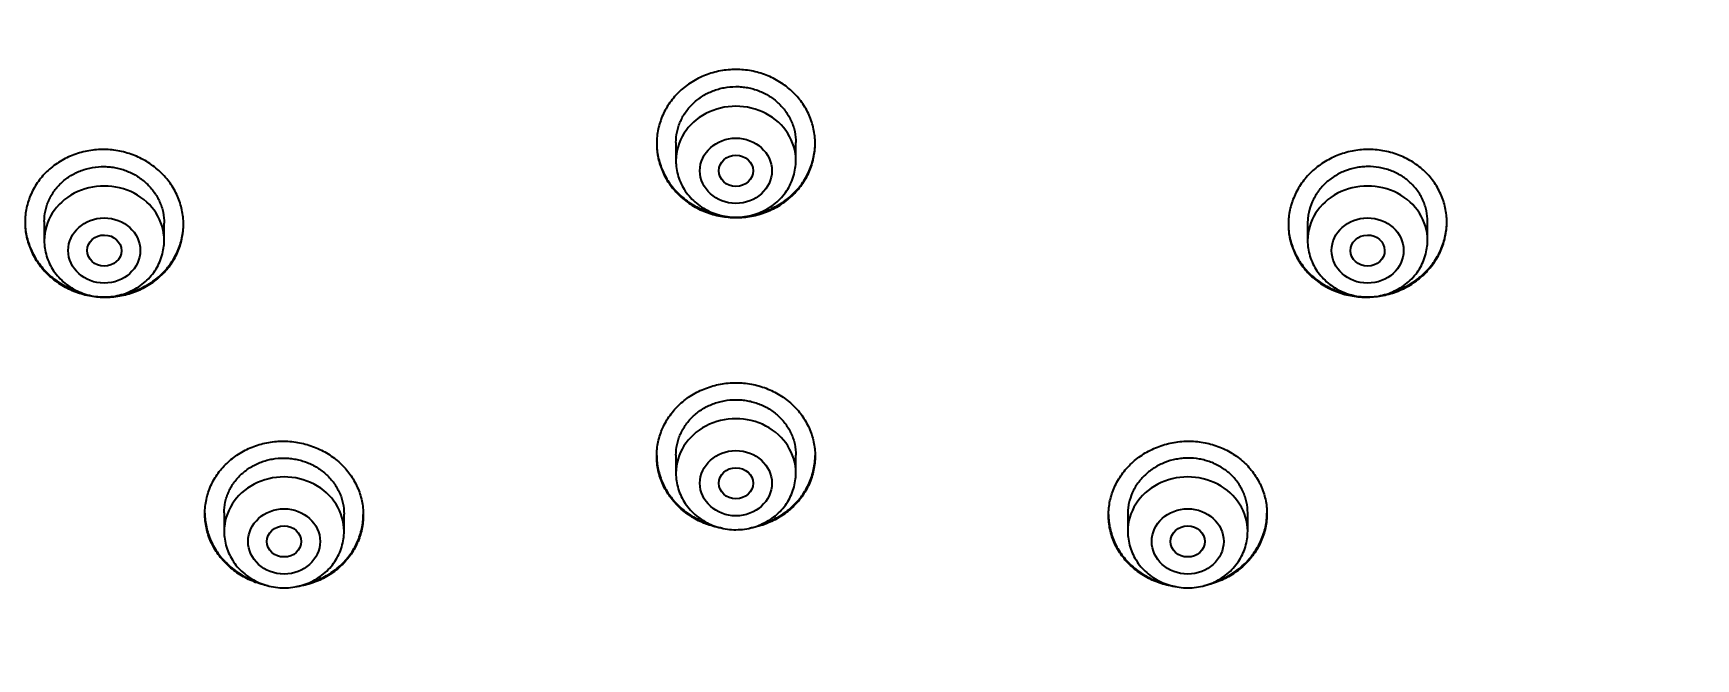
# Model space of a CAD drawing. Header units: millimetres. Extents: x 976 to 9349, y -1578 to 2211.
# Drawn here: x 5928.589 to 5932.471, y 657.61 to 659.07 of the extents above; entities that cross this region are included whole.
import ezdxf

# ---------------------------------------------------------------- set-up
doc = ezdxf.new("R2010")
doc.units = ezdxf.units.MM
doc.layers.add('Szkic', color=6, linetype='Continuous')
doc.layers.add('Wbudowane', color=175, linetype='Continuous')
doc.dimstyles.new('ISO-25', dxfattribs={"dimtxt": 4, "dimasz": 5, "dimexe": 1.25, "dimexo": 0.625, "dimgap": 1, "dimtad": 1, "dimtxsty": 'Standard', "dimcen": 2.5, "dimadec": 0, "dimazin": 0, "dimtfac": 1, "dimtmove": 0, "dimatfit": 3, "dimfxl": 1, "dimarcsym": 0})

# ---------------------------------------------------------------- blocks, each defined once
blk = doc.blocks.new('Z$W@#21058')
for p, q in [((19.72, 140.3409), (19.72, 140.2987)), ((20, 140.2987), (20, 140.3406)), ((18.245, 140.1565), (18.245, 140.1124)), ((18.525, 140.1124), (18.525, 140.1524)), ((21.195, 140.1527), (21.195, 140.1124)), ((21.475, 140.1124), (21.475, 140.1562)), ((19.72, 139.6114), (19.72, 139.5691)), ((20, 139.5691), (20, 139.611)), ((18.665, 139.4765), (18.665, 139.4332)), ((18.945, 139.4332), (18.945, 139.4735)), ((20.775, 139.4789), (20.775, 139.4332)), ((21.055, 139.4332), (21.055, 139.4762))]:
    blk.add_line(p, q)
for centre in [(19.86, 140.2987), (18.385, 140.1124), (21.335, 140.1124), (19.86, 139.5691), (18.805, 139.4332), (20.915, 139.4332)]:
    blk.add_ellipse(centre, major_axis=(0.14, 0), ratio=0.906308, start_param=0, end_param=3.141593)
for centre, major_axis, ratio in [((19.86, 140.275), (0.084, 0), 0.906308), ((19.86, 140.2749), (-0.04, 0), 0.907695), ((18.385, 140.0887), (0.084, 0), 0.906308), ((21.335, 140.0887), (-0.084, 0), 0.906308), ((18.3851, 140.0886), (0.04, -0.0003), 0.907086), ((21.3349, 140.0886), (-0.04, -0.0003), 0.907086), ((19.86, 139.5454), (0.084, 0), 0.906308), ((19.86, 139.5454), (-0.04, 0), 0.906417), ((18.805, 139.4096), (0.084, 0), 0.906308), ((20.915, 139.4096), (0.084, 0), 0.906308), ((18.805, 139.4095), (0.04, 0), 0.90637), ((20.915, 139.4095), (-0.04, 0), 0.90637)]:
    blk.add_ellipse(centre, major_axis=major_axis, ratio=ratio)
for points, knots in [([(19.675, 140.3384), (19.675, 140.3498), (19.6762, 140.3611), (19.6797, 140.3776), (19.6812, 140.3831), (19.6847, 140.3939), (19.6868, 140.3993), (19.6937, 140.415), (19.6994, 140.425), (19.7094, 140.439), (19.7131, 140.4436), (19.7208, 140.4524), (19.7249, 140.4566), (19.7376, 140.4686), (19.747, 140.4758), (19.7621, 140.4853), (19.7674, 140.4882), (19.7781, 140.4936), (19.789, 140.4984), (19.8003, 140.5022), (19.8119, 140.5055), (19.8179, 140.5069), (19.8358, 140.5102), (19.8478, 140.5113), (19.8659, 140.5114), (19.872, 140.5111), (19.8841, 140.51), (19.8902, 140.5091), (19.908, 140.5058), (19.9195, 140.5025), (19.9363, 140.496), (19.9419, 140.4936), (19.9526, 140.4882), (19.9578, 140.4853), (19.9728, 140.4759), (19.9822, 140.4688), (19.9994, 140.4526), (20.0071, 140.4439), (20.0172, 140.4298), (20.0203, 140.425), (20.026, 140.415), (20.0286, 140.4098), (20.0356, 140.3941), (20.0391, 140.3833), (20.0426, 140.3668), (20.0435, 140.3611), (20.0447, 140.3498), (20.045, 140.3442), (20.045, 140.3273), (20.0438, 140.3161), (20.0403, 140.2994), (20.0388, 140.2938), (20.0353, 140.283), (20.0313, 140.2724), (20.0261, 140.2622), (20.0205, 140.2522), (20.0173, 140.2474), (20.0072, 140.2332), (19.9995, 140.2244), (19.9868, 140.2125), (19.9823, 140.2087), (19.9729, 140.2015), (19.968, 140.198), (19.9529, 140.1886), (19.9423, 140.1833), (19.9255, 140.1768), (19.9197, 140.1748), (19.9081, 140.1715), (19.9022, 140.1701), (19.8844, 140.1668), (19.8724, 140.1657), (19.8541, 140.1657), (19.848, 140.166), (19.836, 140.1671), (19.824, 140.1687), (19.8123, 140.1714), (19.8007, 140.1747), (19.7949, 140.1766), (19.778, 140.1831), (19.7674, 140.1885), (19.7523, 140.1978), (19.7474, 140.2012), (19.738, 140.2084), (19.7335, 140.2123), (19.7207, 140.2242), (19.713, 140.2329), (19.7029, 140.247), (19.6997, 140.2519), (19.694, 140.2619), (19.6889, 140.2721), (19.6848, 140.2827), (19.6813, 140.2935), (19.6798, 140.299), (19.6762, 140.3158), (19.675, 140.327), (19.675, 140.3384)], [0, 0, 0, 0, 0.03125, 0.03125, 0.046875, 0.046875, 0.0625, 0.0625, 0.09375, 0.09375, 0.109375, 0.109375, 0.125, 0.125, 0.15625, 0.15625, 0.171875, 0.171875, 0.1875, 0.203125, 0.203125, 0.21875, 0.21875, 0.25, 0.25, 0.265625, 0.265625, 0.28125, 0.28125, 0.3125, 0.3125, 0.328125, 0.328125, 0.34375, 0.34375, 0.375, 0.375, 0.40625, 0.40625, 0.421875, 0.421875, 0.4375, 0.4375, 0.46875, 0.46875, 0.484375, 0.484375, 0.5, 0.5, 0.53125, 0.53125, 0.546875, 0.546875, 0.5625, 0.578125, 0.578125, 0.59375, 0.59375, 0.625, 0.625, 0.640625, 0.640625, 0.65625, 0.65625, 0.6875, 0.6875, 0.703125, 0.703125, 0.71875, 0.71875, 0.75, 0.75, 0.765625, 0.765625, 0.78125, 0.796875, 0.796875, 0.8125, 0.8125, 0.84375, 0.84375, 0.859375, 0.859375, 0.875, 0.875, 0.90625, 0.90625, 0.921875, 0.921875, 0.9375, 0.953125, 0.953125, 0.96875, 0.96875, 1, 1, 1, 1]), ([(19.72, 140.3406), (19.72, 140.3491), (19.7209, 140.3576), (19.7236, 140.3702), (19.7247, 140.3744), (19.7273, 140.3826), (19.7304, 140.3906), (19.7343, 140.3983), (19.7386, 140.4059), (19.741, 140.4096), (19.7486, 140.4203), (19.7544, 140.4269), (19.7641, 140.436), (19.7675, 140.4389), (19.7746, 140.4444), (19.7783, 140.4469), (19.7897, 140.4541), (19.7978, 140.4581), (19.8105, 140.4631), (19.8148, 140.4645), (19.8236, 140.467), (19.8281, 140.4681), (19.8415, 140.4706), (19.8506, 140.4714), (19.8645, 140.4715), (19.8691, 140.4712), (19.8782, 140.4704), (19.8872, 140.4692), (19.8961, 140.4671), (19.9049, 140.4646), (19.9093, 140.4632), (19.922, 140.4582), (19.9301, 140.4542), (19.9453, 140.4447), (19.9525, 140.4392), (19.9654, 140.4271), (19.9712, 140.4205), (19.9789, 140.4098), (19.9813, 140.4061), (19.9856, 140.3985), (19.9895, 140.3908), (19.9926, 140.3828), (19.9953, 140.3746), (19.9964, 140.3705), (19.9991, 140.3578), (20, 140.3492), (20, 140.3406)], [0, 0, 0, 0, 0.062414, 0.062414, 0.093667, 0.093667, 0.12492, 0.156173, 0.156173, 0.187426, 0.187426, 0.249932, 0.249932, 0.281184, 0.281184, 0.312437, 0.312437, 0.374943, 0.374943, 0.406196, 0.406196, 0.437449, 0.437449, 0.499954, 0.499954, 0.531207, 0.531207, 0.56246, 0.593713, 0.593713, 0.624966, 0.624966, 0.687471, 0.687471, 0.749977, 0.749977, 0.812483, 0.812483, 0.843736, 0.843736, 0.874989, 0.906241, 0.906241, 0.937494, 0.937494, 1, 1, 1, 1]), ([(19.675, 140.3396), (19.6751, 140.3285), (19.6763, 140.3177), (19.6797, 140.3015), (19.6812, 140.296), (19.6847, 140.2852), (19.6868, 140.2798), (19.6937, 140.2641), (19.6994, 140.2542), (19.7094, 140.2401), (19.7131, 140.2355), (19.7208, 140.2267), (19.7249, 140.2225), (19.7377, 140.2106), (19.747, 140.2034), (19.7621, 140.1939), (19.7674, 140.191), (19.7781, 140.1857), (19.789, 140.1808), (19.8004, 140.177), (19.811, 140.174), (19.8159, 140.1728), (19.8209, 140.1718)], [0, 0, 0, 0, 0.140501, 0.140501, 0.213118, 0.213118, 0.285735, 0.285735, 0.430969, 0.430969, 0.503586, 0.503586, 0.576203, 0.576203, 0.721437, 0.721437, 0.794054, 0.794054, 0.866671, 0.939288, 0.939288, 1, 1, 1, 1]), ([(19.8991, 140.1718), (19.9099, 140.174), (19.9205, 140.1771), (19.9364, 140.1832), (19.9419, 140.1856), (19.9526, 140.191), (19.9578, 140.1939), (19.9728, 140.2033), (19.9822, 140.2104), (19.9995, 140.2266), (20.0071, 140.2353), (20.0172, 140.2493), (20.0203, 140.2542), (20.026, 140.2642), (20.0286, 140.2693), (20.0356, 140.285), (20.0391, 140.2958), (20.0426, 140.3124), (20.0435, 140.318), (20.0447, 140.329), (20.045, 140.3343), (20.045, 140.3396)], [0, 0, 0, 0, 0.133135, 0.133135, 0.205756, 0.205756, 0.278378, 0.278378, 0.423622, 0.423622, 0.568866, 0.568866, 0.641488, 0.641488, 0.714109, 0.714109, 0.859353, 0.859353, 0.931975, 0.931975, 1, 1, 1, 1]), ([(18.2, 140.1547), (18.2, 140.1661), (18.2012, 140.1773), (18.2047, 140.1937), (18.2062, 140.1992), (18.2097, 140.21), (18.2118, 140.2153), (18.2187, 140.2309), (18.2244, 140.2407), (18.2345, 140.2546), (18.2381, 140.2592), (18.2459, 140.2679), (18.2499, 140.272), (18.2628, 140.2837), (18.2721, 140.2908), (18.2873, 140.3), (18.2925, 140.3029), (18.3032, 140.3081), (18.3142, 140.3127), (18.3255, 140.3164), (18.3371, 140.3195), (18.3431, 140.3208), (18.361, 140.3238), (18.373, 140.3248), (18.3911, 140.3245), (18.3972, 140.3242), (18.4093, 140.3229), (18.4153, 140.3219), (18.4331, 140.3184), (18.4447, 140.315), (18.4615, 140.3082), (18.467, 140.3057), (18.4777, 140.3002), (18.4829, 140.2973), (18.4979, 140.2877), (18.5072, 140.2804), (18.5245, 140.2641), (18.5321, 140.2553), (18.5422, 140.2412), (18.5453, 140.2363), (18.551, 140.2263), (18.5536, 140.2211), (18.5606, 140.2053), (18.5641, 140.1945), (18.5676, 140.178), (18.5685, 140.1723), (18.5697, 140.161), (18.57, 140.1554), (18.57, 140.1385), (18.5688, 140.1274), (18.5653, 140.1107), (18.5638, 140.1052), (18.5603, 140.0945), (18.5562, 140.0839), (18.5511, 140.0739), (18.5454, 140.064), (18.5423, 140.0591), (18.5321, 140.0451), (18.5245, 140.0365), (18.5117, 140.0248), (18.5072, 140.021), (18.4978, 140.014), (18.4928, 140.0106), (18.4777, 140.0014), (18.4671, 139.9963), (18.4503, 139.99), (18.4445, 139.9882), (18.4329, 139.985), (18.427, 139.9837), (18.4092, 139.9807), (18.3972, 139.9797), (18.3789, 139.98), (18.3728, 139.9803), (18.3608, 139.9816), (18.3489, 139.9834), (18.3371, 139.9863), (18.3255, 139.9898), (18.3198, 139.9918), (18.3029, 139.9985), (18.2923, 140.0039), (18.2773, 140.0135), (18.2724, 140.0169), (18.2629, 140.0243), (18.2585, 140.0281), (18.2457, 140.0402), (18.238, 140.049), (18.2279, 140.0632), (18.2247, 140.0681), (18.219, 140.0781), (18.2139, 140.0884), (18.2098, 140.099), (18.2063, 140.1098), (18.2048, 140.1153), (18.2012, 140.1321), (18.2, 140.1433), (18.2, 140.1547)], [0, 0, 0, 0, 0.03125, 0.03125, 0.046875, 0.046875, 0.0625, 0.0625, 0.09375, 0.09375, 0.109375, 0.109375, 0.125, 0.125, 0.15625, 0.15625, 0.171875, 0.171875, 0.1875, 0.203125, 0.203125, 0.21875, 0.21875, 0.25, 0.25, 0.265625, 0.265625, 0.28125, 0.28125, 0.3125, 0.3125, 0.328125, 0.328125, 0.34375, 0.34375, 0.375, 0.375, 0.40625, 0.40625, 0.421875, 0.421875, 0.4375, 0.4375, 0.46875, 0.46875, 0.484375, 0.484375, 0.5, 0.5, 0.53125, 0.53125, 0.546875, 0.546875, 0.5625, 0.578125, 0.578125, 0.59375, 0.59375, 0.625, 0.625, 0.640625, 0.640625, 0.65625, 0.65625, 0.6875, 0.6875, 0.703125, 0.703125, 0.71875, 0.71875, 0.75, 0.75, 0.765625, 0.765625, 0.78125, 0.796875, 0.796875, 0.8125, 0.8125, 0.84375, 0.84375, 0.859375, 0.859375, 0.875, 0.875, 0.90625, 0.90625, 0.921875, 0.921875, 0.9375, 0.953125, 0.953125, 0.96875, 0.96875, 1, 1, 1, 1]), ([(19.72, 140.2987), (19.72, 140.292), (19.7209, 140.2806), (19.7251, 140.2616), (19.732, 140.2441), (19.7415, 140.2273), (19.7535, 140.2122), (19.7677, 140.1987), (19.7837, 140.1873), (19.8014, 140.1782), (19.8203, 140.1715), (19.84, 140.1675), (19.8601, 140.1661), (19.8803, 140.1675), (19.9, 140.1716), (19.9189, 140.1783), (19.9365, 140.1875), (19.9526, 140.1989), (19.9668, 140.2125), (19.9787, 140.2277), (19.9882, 140.2445), (19.9951, 140.262), (19.9991, 140.2809), (20, 140.2921), (20, 140.2987)], [0, 0, 0, 0, 0.043723, 0.08855, 0.133515, 0.178674, 0.224062, 0.269684, 0.315523, 0.361546, 0.407709, 0.453968, 0.500279, 0.546601, 0.592892, 0.639107, 0.685199, 0.73112, 0.776832, 0.822308, 0.867548, 0.912577, 0.957444, 1, 1, 1, 1]), ([(21.15, 140.1497), (21.15, 140.1611), (21.1512, 140.1723), (21.1547, 140.1888), (21.1562, 140.1943), (21.1597, 140.2052), (21.1618, 140.2106), (21.1687, 140.2263), (21.1744, 140.2363), (21.1844, 140.2504), (21.188, 140.2551), (21.1958, 140.2639), (21.1998, 140.2682), (21.2126, 140.2803), (21.2219, 140.2876), (21.237, 140.2972), (21.2423, 140.3002), (21.253, 140.3057), (21.2639, 140.3107), (21.2752, 140.3146), (21.2868, 140.3181), (21.2927, 140.3196), (21.3106, 140.3231), (21.3226, 140.3244), (21.3407, 140.3247), (21.3468, 140.3245), (21.3589, 140.3236), (21.365, 140.3228), (21.3828, 140.3198), (21.3944, 140.3167), (21.4112, 140.3104), (21.4167, 140.3081), (21.4275, 140.3029), (21.4327, 140.3001), (21.4477, 140.2909), (21.4571, 140.2839), (21.47, 140.272), (21.4741, 140.2679), (21.4818, 140.2592), (21.489, 140.2503), (21.4952, 140.2408), (21.5009, 140.2309), (21.5036, 140.2257), (21.5105, 140.2101), (21.514, 140.1994), (21.5176, 140.1829), (21.5185, 140.1773), (21.5197, 140.166), (21.52, 140.1604), (21.52, 140.1436), (21.5188, 140.1324), (21.5153, 140.1157), (21.5138, 140.1101), (21.5103, 140.0993), (21.5063, 140.0886), (21.5011, 140.0784), (21.4954, 140.0684), (21.4923, 140.0635), (21.4822, 140.0492), (21.4746, 140.0404), (21.4618, 140.0283), (21.4573, 140.0245), (21.4479, 140.0171), (21.443, 140.0137), (21.428, 140.0041), (21.4174, 139.9986), (21.4006, 139.9919), (21.3948, 139.9899), (21.3832, 139.9864), (21.3773, 139.9849), (21.3596, 139.9814), (21.3476, 139.9801), (21.3293, 139.9798), (21.3232, 139.98), (21.3111, 139.9809), (21.2992, 139.9824), (21.2875, 139.9849), (21.2758, 139.988), (21.2701, 139.9899), (21.2532, 139.9961), (21.2425, 140.0013), (21.2275, 140.0104), (21.2226, 140.0137), (21.2131, 140.0208), (21.2086, 140.0245), (21.1958, 140.0363), (21.1881, 140.0449), (21.1779, 140.0588), (21.1748, 140.0637), (21.1691, 140.0736), (21.1639, 140.0837), (21.1598, 140.0942), (21.1563, 140.1049), (21.1548, 140.1104), (21.1512, 140.1271), (21.15, 140.1383), (21.15, 140.1497)], [0, 0, 0, 0, 0.03125, 0.03125, 0.046875, 0.046875, 0.0625, 0.0625, 0.09375, 0.09375, 0.109375, 0.109375, 0.125, 0.125, 0.15625, 0.15625, 0.171875, 0.171875, 0.1875, 0.203125, 0.203125, 0.21875, 0.21875, 0.25, 0.25, 0.265625, 0.265625, 0.28125, 0.28125, 0.3125, 0.3125, 0.328125, 0.328125, 0.34375, 0.34375, 0.375, 0.375, 0.390625, 0.390625, 0.40625, 0.421875, 0.421875, 0.4375, 0.4375, 0.46875, 0.46875, 0.484375, 0.484375, 0.5, 0.5, 0.53125, 0.53125, 0.546875, 0.546875, 0.5625, 0.578125, 0.578125, 0.59375, 0.59375, 0.625, 0.625, 0.640625, 0.640625, 0.65625, 0.65625, 0.6875, 0.6875, 0.703125, 0.703125, 0.71875, 0.71875, 0.75, 0.75, 0.765625, 0.765625, 0.78125, 0.796875, 0.796875, 0.8125, 0.8125, 0.84375, 0.84375, 0.859375, 0.859375, 0.875, 0.875, 0.90625, 0.90625, 0.921875, 0.921875, 0.9375, 0.953125, 0.953125, 0.96875, 0.96875, 1, 1, 1, 1]), ([(18.245, 140.1562), (18.245, 140.1647), (18.2459, 140.1731), (18.2486, 140.1857), (18.2497, 140.1899), (18.2523, 140.198), (18.2554, 140.206), (18.2593, 140.2136), (18.2636, 140.2211), (18.266, 140.2248), (18.2737, 140.2354), (18.2795, 140.2419), (18.2892, 140.2508), (18.2925, 140.2536), (18.2997, 140.259), (18.3034, 140.2615), (18.3148, 140.2685), (18.3229, 140.2724), (18.3356, 140.2771), (18.34, 140.2785), (18.3488, 140.2809), (18.3532, 140.2819), (18.3667, 140.2842), (18.3758, 140.2849), (18.3896, 140.2847), (18.3942, 140.2844), (18.4033, 140.2835), (18.4124, 140.2821), (18.4212, 140.2799), (18.43, 140.2773), (18.4344, 140.2758), (18.4471, 140.2707), (18.4551, 140.2666), (18.4665, 140.2593), (18.4702, 140.2567), (18.4774, 140.2512), (18.4808, 140.2483), (18.4905, 140.2391), (18.4962, 140.2325), (18.5039, 140.2217), (18.5063, 140.218), (18.5106, 140.2104), (18.5145, 140.2026), (18.5176, 140.1946), (18.5203, 140.1864), (18.5214, 140.1822), (18.5241, 140.1696), (18.525, 140.161), (18.525, 140.1524)], [0, 0, 0, 0, 0.0624071, 0.0624071, 0.0936602, 0.0936602, 0.1249133, 0.1561664, 0.1561664, 0.1874195, 0.1874195, 0.2499256, 0.2499256, 0.2811787, 0.2811787, 0.3124318, 0.3124318, 0.374938, 0.374938, 0.4061911, 0.4061911, 0.4374442, 0.4374442, 0.4999504, 0.4999504, 0.5312035, 0.5312035, 0.5624566, 0.5937097, 0.5937097, 0.6249628, 0.6249628, 0.687469, 0.687469, 0.7187221, 0.7187221, 0.7499752, 0.7499752, 0.8124814, 0.8124814, 0.8437345, 0.8437345, 0.8749876, 0.9062407, 0.9062407, 0.9374938, 0.9374938, 1, 1, 1, 1]), ([(21.475, 140.1562), (21.475, 140.1648), (21.4741, 140.1732), (21.4714, 140.1857), (21.4703, 140.1898), (21.4677, 140.198), (21.4661, 140.202), (21.4608, 140.2138), (21.4565, 140.2212), (21.4489, 140.2318), (21.4461, 140.2352), (21.4403, 140.2418), (21.4372, 140.2449), (21.4275, 140.2538), (21.4204, 140.2591), (21.409, 140.2661), (21.405, 140.2683), (21.3969, 140.2722), (21.3886, 140.2757), (21.38, 140.2785), (21.3712, 140.2808), (21.3667, 140.2818), (21.3532, 140.2841), (21.3441, 140.2848), (21.3304, 140.2846), (21.3258, 140.2844), (21.3166, 140.2834), (21.312, 140.2827), (21.2986, 140.28), (21.2898, 140.2774), (21.2771, 140.2723), (21.2729, 140.2704), (21.2648, 140.2663), (21.2609, 140.264), (21.2496, 140.2568), (21.2425, 140.2513), (21.2294, 140.2389), (21.2237, 140.2323), (21.2161, 140.2216), (21.2137, 140.2179), (21.2094, 140.2103), (21.2074, 140.2064), (21.2021, 140.1944), (21.1995, 140.1863), (21.1968, 140.1737), (21.1961, 140.1695), (21.1952, 140.1609), (21.195, 140.1566), (21.195, 140.1524), (21.195, 140.1524), (21.195, 140.1523)], [0, 0, 0, 0, 0.062492, 0.062492, 0.093738, 0.093738, 0.124985, 0.124985, 0.187477, 0.187477, 0.218723, 0.218723, 0.249969, 0.249969, 0.312462, 0.312462, 0.343708, 0.343708, 0.374954, 0.4062, 0.4062, 0.437446, 0.437446, 0.499939, 0.499939, 0.531185, 0.531185, 0.562431, 0.562431, 0.624923, 0.624923, 0.656169, 0.656169, 0.687416, 0.687416, 0.749908, 0.749908, 0.8124, 0.8124, 0.843646, 0.843646, 0.874893, 0.874893, 0.937385, 0.937385, 0.968631, 0.968631, 0.999877, 0.999877, 1, 1, 1, 1]), ([(18.2, 140.1558), (18.2001, 140.1448), (18.2013, 140.134), (18.2047, 140.1178), (18.2062, 140.1123), (18.2097, 140.1014), (18.2118, 140.096), (18.2187, 140.0803), (18.2244, 140.0703), (18.2344, 140.0561), (18.238, 140.0515), (18.2458, 140.0427), (18.2498, 140.0384), (18.2626, 140.0263), (18.2719, 140.0191), (18.2871, 140.0094), (18.2923, 140.0064), (18.303, 140.0009), (18.3139, 139.996), (18.3252, 139.992), (18.3316, 139.9901), (18.3322, 139.99), (18.3328, 139.9898)], [0, 0, 0, 0, 0.148534, 0.148534, 0.225242, 0.225242, 0.30195, 0.30195, 0.455366, 0.455366, 0.532075, 0.532075, 0.608783, 0.608783, 0.762199, 0.762199, 0.838907, 0.838907, 0.915615, 0.992324, 0.992324, 1, 1, 1, 1]), ([(18.4232, 139.9853), (18.4343, 139.9873), (18.4451, 139.9903), (18.4612, 139.9962), (18.4667, 139.9986), (18.4775, 140.0038), (18.4827, 140.0066), (18.4977, 140.0158), (18.5071, 140.0227), (18.52, 140.0346), (18.5241, 140.0388), (18.5318, 140.0474), (18.539, 140.0563), (18.5452, 140.0659), (18.551, 140.0758), (18.5536, 140.0809), (18.5606, 140.0965), (18.5641, 140.1072), (18.5676, 140.1237), (18.5685, 140.1293), (18.5697, 140.1402), (18.57, 140.1456), (18.57, 140.1509)], [0, 0, 0, 0, 0.135384, 0.135384, 0.207779, 0.207779, 0.280173, 0.280173, 0.424961, 0.424961, 0.497355, 0.497355, 0.56975, 0.642144, 0.642144, 0.714538, 0.714538, 0.859327, 0.859327, 0.931721, 0.931721, 1, 1, 1, 1]), ([(21.15, 140.1507), (21.1501, 140.1397), (21.1513, 140.1289), (21.1547, 140.1128), (21.1562, 140.1073), (21.1597, 140.0966), (21.1618, 140.0912), (21.1687, 140.0757), (21.1744, 140.0658), (21.1845, 140.0519), (21.1881, 140.0474), (21.1959, 140.0387), (21.1999, 140.0346), (21.2128, 140.0228), (21.2221, 140.0158), (21.2373, 140.0066), (21.2425, 140.0037), (21.2532, 139.9985), (21.2642, 139.9939), (21.2755, 139.9903), (21.2866, 139.9873), (21.292, 139.9861), (21.2974, 139.9851)], [0, 0, 0, 0, 0.139943, 0.139943, 0.212159, 0.212159, 0.284375, 0.284375, 0.428807, 0.428807, 0.501023, 0.501023, 0.573239, 0.573239, 0.717672, 0.717672, 0.789888, 0.789888, 0.862104, 0.93432, 0.93432, 1, 1, 1, 1]), ([(21.3867, 139.9896), (21.3932, 139.9914), (21.3996, 139.9936), (21.4115, 139.9984), (21.417, 140.0009), (21.4277, 140.0064), (21.4329, 140.0093), (21.4479, 140.0189), (21.4572, 140.0261), (21.4745, 140.0425), (21.4821, 140.0513), (21.4922, 140.0654), (21.4953, 140.0702), (21.501, 140.0803), (21.5036, 140.0855), (21.5106, 140.1012), (21.5141, 140.112), (21.5176, 140.1286), (21.5185, 140.1342), (21.5197, 140.1452), (21.52, 140.1504), (21.52, 140.1557)], [0, 0, 0, 0, 0.0857841, 0.0857841, 0.1623828, 0.1623828, 0.2389814, 0.2389814, 0.3921787, 0.3921787, 0.545376, 0.545376, 0.6219747, 0.6219747, 0.6985733, 0.6985733, 0.8517706, 0.8517706, 0.9283693, 0.9283693, 1, 1, 1, 1]), ([(18.245, 140.1124), (18.245, 140.1056), (18.2459, 140.0943), (18.2501, 140.0753), (18.257, 140.0578), (18.2665, 140.041), (18.2785, 140.0259), (18.2927, 140.0124), (18.3087, 140.001), (18.3264, 139.9919), (18.3453, 139.9852), (18.365, 139.9812), (18.3851, 139.9798), (18.4053, 139.9812), (18.425, 139.9853), (18.4439, 139.992), (18.4615, 140.0012), (18.4776, 140.0126), (18.4918, 140.0262), (18.5037, 140.0414), (18.5132, 140.0582), (18.5201, 140.0757), (18.5241, 140.0946), (18.525, 140.1058), (18.525, 140.1124)], [0, 0, 0, 0, 0.043723, 0.08855, 0.133515, 0.178674, 0.224062, 0.269684, 0.315523, 0.361546, 0.407709, 0.453968, 0.500279, 0.546601, 0.592892, 0.639107, 0.685199, 0.73112, 0.776832, 0.822308, 0.867548, 0.912577, 0.957444, 1, 1, 1, 1]), ([(21.195, 140.1124), (21.195, 140.1056), (21.1959, 140.0943), (21.2001, 140.0753), (21.207, 140.0578), (21.2165, 140.041), (21.2285, 140.0259), (21.2427, 140.0124), (21.2587, 140.001), (21.2764, 139.9919), (21.2953, 139.9852), (21.315, 139.9812), (21.3351, 139.9798), (21.3553, 139.9812), (21.375, 139.9853), (21.3939, 139.992), (21.4115, 140.0012), (21.4276, 140.0126), (21.4418, 140.0262), (21.4537, 140.0414), (21.4632, 140.0582), (21.4701, 140.0757), (21.4741, 140.0946), (21.475, 140.1058), (21.475, 140.1124)], [0, 0, 0, 0, 0.043723, 0.08855, 0.133515, 0.178674, 0.224062, 0.269684, 0.315523, 0.361546, 0.407709, 0.453968, 0.500279, 0.546601, 0.592892, 0.639107, 0.685199, 0.73112, 0.776832, 0.822308, 0.867548, 0.912577, 0.957444, 1, 1, 1, 1]), ([(19.675, 139.6089), (19.675, 139.6202), (19.6762, 139.6313), (19.6797, 139.6477), (19.6812, 139.6531), (19.6847, 139.6639), (19.6868, 139.6692), (19.6937, 139.6848), (19.6994, 139.6946), (19.7095, 139.7085), (19.7131, 139.7131), (19.7208, 139.7218), (19.7249, 139.7259), (19.7377, 139.7378), (19.747, 139.7449), (19.7622, 139.7543), (19.7674, 139.7572), (19.7781, 139.7625), (19.789, 139.7672), (19.8004, 139.771), (19.812, 139.7743), (19.8179, 139.7756), (19.8358, 139.7789), (19.8478, 139.78), (19.8659, 139.78), (19.872, 139.7798), (19.8841, 139.7787), (19.8902, 139.7778), (19.908, 139.7746), (19.9195, 139.7713), (19.9363, 139.7649), (19.9419, 139.7625), (19.9526, 139.7572), (19.9578, 139.7543), (19.9728, 139.745), (19.9821, 139.7379), (19.9994, 139.722), (20.0071, 139.7133), (20.0171, 139.6994), (20.0202, 139.6946), (20.026, 139.6847), (20.0286, 139.6796), (20.0356, 139.664), (20.0391, 139.6534), (20.0426, 139.637), (20.0435, 139.6314), (20.0447, 139.6202), (20.045, 139.6146), (20.045, 139.5978), (20.0438, 139.5867), (20.0403, 139.5702), (20.0388, 139.5647), (20.0353, 139.554), (20.0312, 139.5435), (20.0261, 139.5334), (20.0204, 139.5235), (20.0173, 139.5187), (20.0071, 139.5046), (19.9995, 139.496), (19.9867, 139.4842), (19.9822, 139.4804), (19.9728, 139.4732), (19.9679, 139.4699), (19.9528, 139.4605), (19.9422, 139.4553), (19.9254, 139.4488), (19.9197, 139.4469), (19.908, 139.4436), (19.9022, 139.4423), (19.8949, 139.4409), (19.8935, 139.4407), (19.8922, 139.4405)], [0, 0, 0, 0, 0.043262, 0.043262, 0.064893, 0.064893, 0.086524, 0.086524, 0.129787, 0.129787, 0.151418, 0.151418, 0.173049, 0.173049, 0.216311, 0.216311, 0.237942, 0.237942, 0.259573, 0.281205, 0.281205, 0.302836, 0.302836, 0.346098, 0.346098, 0.367729, 0.367729, 0.38936, 0.38936, 0.432622, 0.432622, 0.454253, 0.454253, 0.475885, 0.475885, 0.519147, 0.519147, 0.562409, 0.562409, 0.58404, 0.58404, 0.605671, 0.605671, 0.648933, 0.648933, 0.670565, 0.670565, 0.692196, 0.692196, 0.735458, 0.735458, 0.757089, 0.757089, 0.77872, 0.800351, 0.800351, 0.821982, 0.821982, 0.865245, 0.865245, 0.886876, 0.886876, 0.908507, 0.908507, 0.951769, 0.951769, 0.9734, 0.9734, 0.995031, 0.995031, 1, 1, 1, 1]), ([(19.72, 139.611), (19.72, 139.6195), (19.7209, 139.6278), (19.7236, 139.6403), (19.7247, 139.6445), (19.7273, 139.6526), (19.7304, 139.6606), (19.7343, 139.6682), (19.7386, 139.6757), (19.741, 139.6793), (19.7486, 139.69), (19.7544, 139.6965), (19.7641, 139.7055), (19.7675, 139.7083), (19.7746, 139.7137), (19.7783, 139.7163), (19.7897, 139.7234), (19.7978, 139.7273), (19.8105, 139.7322), (19.8148, 139.7337), (19.8237, 139.7362), (19.8281, 139.7372), (19.8415, 139.7397), (19.8506, 139.7405), (19.8645, 139.7405), (19.8691, 139.7403), (19.8782, 139.7395), (19.8872, 139.7383), (19.8961, 139.7362), (19.9049, 139.7338), (19.9093, 139.7323), (19.922, 139.7274), (19.93, 139.7235), (19.9453, 139.7141), (19.9525, 139.7086), (19.9654, 139.6967), (19.9712, 139.6901), (19.9789, 139.6796), (19.9813, 139.6759), (19.9856, 139.6684), (19.9895, 139.6608), (19.9926, 139.6528), (19.9953, 139.6447), (19.9964, 139.6406), (19.9991, 139.628), (20, 139.6196), (20, 139.611)], [0, 0, 0, 0, 0.0624, 0.0624, 0.093653, 0.093653, 0.124907, 0.15616, 0.15616, 0.187413, 0.187413, 0.24992, 0.24992, 0.281173, 0.281173, 0.312427, 0.312427, 0.374933, 0.374933, 0.406187, 0.406187, 0.43744, 0.43744, 0.499947, 0.499947, 0.5312, 0.5312, 0.562453, 0.593707, 0.593707, 0.62496, 0.62496, 0.687467, 0.687467, 0.749973, 0.749973, 0.81248, 0.81248, 0.843733, 0.843733, 0.874987, 0.90624, 0.90624, 0.937493, 0.937493, 1, 1, 1, 1]), ([(18.62, 139.4745), (18.62, 139.4858), (18.6212, 139.4969), (18.6247, 139.5132), (18.6262, 139.5186), (18.6297, 139.5293), (18.6318, 139.5347), (18.6387, 139.5501), (18.6444, 139.5599), (18.6545, 139.5737), (18.6581, 139.5782), (18.6659, 139.5868), (18.6699, 139.5909), (18.6827, 139.6026), (18.6921, 139.6096), (18.7072, 139.6188), (18.7125, 139.6217), (18.7232, 139.6269), (18.7341, 139.6315), (18.7455, 139.6352), (18.7571, 139.6383), (18.763, 139.6396), (18.7809, 139.6428), (18.7929, 139.6437), (18.811, 139.6436), (18.8171, 139.6432), (18.8292, 139.642), (18.8352, 139.6411), (18.853, 139.6377), (18.8646, 139.6343), (18.8814, 139.6278), (18.8869, 139.6253), (18.8976, 139.6199), (18.9028, 139.617), (18.9178, 139.6075), (18.9272, 139.6004), (18.9444, 139.5843), (18.9521, 139.5756), (18.9621, 139.5616), (18.9652, 139.5568), (18.971, 139.5469), (18.9736, 139.5417), (18.9806, 139.5262), (18.9841, 139.5155), (18.9876, 139.499), (18.9885, 139.4935), (18.9897, 139.4823), (18.99, 139.4767), (18.99, 139.46), (18.9888, 139.4489), (18.9853, 139.4324), (18.9838, 139.4269), (18.9803, 139.4163), (18.9762, 139.4058), (18.9711, 139.3958), (18.9654, 139.386), (18.9623, 139.3812), (18.9521, 139.3672), (18.9445, 139.3587), (18.9317, 139.347), (18.9272, 139.3433), (18.9178, 139.3362), (18.9129, 139.3329), (18.8978, 139.3237), (18.8871, 139.3186), (18.8704, 139.3123), (18.8646, 139.3104), (18.8529, 139.3073), (18.8471, 139.306), (18.8382, 139.3044), (18.8353, 139.304), (18.8323, 139.3036)], [0, 0, 0, 0, 0.043013, 0.043013, 0.064519, 0.064519, 0.086026, 0.086026, 0.129039, 0.129039, 0.150545, 0.150545, 0.172052, 0.172052, 0.215065, 0.215065, 0.236571, 0.236571, 0.258078, 0.279584, 0.279584, 0.301091, 0.301091, 0.344104, 0.344104, 0.36561, 0.36561, 0.387117, 0.387117, 0.43013, 0.43013, 0.451636, 0.451636, 0.473143, 0.473143, 0.516156, 0.516156, 0.559169, 0.559169, 0.580675, 0.580675, 0.602182, 0.602182, 0.645195, 0.645195, 0.666701, 0.666701, 0.688208, 0.688208, 0.731221, 0.731221, 0.752727, 0.752727, 0.774233, 0.79574, 0.79574, 0.817246, 0.817246, 0.860259, 0.860259, 0.881766, 0.881766, 0.903272, 0.903272, 0.946285, 0.946285, 0.967792, 0.967792, 0.989298, 0.989298, 1, 1, 1, 1]), ([(20.73, 139.471), (20.73, 139.4823), (20.7312, 139.4934), (20.7347, 139.5098), (20.7362, 139.5152), (20.7397, 139.526), (20.7418, 139.5314), (20.7487, 139.5469), (20.7544, 139.5568), (20.7645, 139.5708), (20.7681, 139.5754), (20.7758, 139.5841), (20.7799, 139.5883), (20.7927, 139.6003), (20.802, 139.6074), (20.8171, 139.6169), (20.8224, 139.6199), (20.8331, 139.6253), (20.844, 139.6301), (20.8553, 139.634), (20.8669, 139.6374), (20.8728, 139.6388), (20.8907, 139.6423), (20.9027, 139.6435), (20.9208, 139.6437), (20.9269, 139.6435), (20.939, 139.6425), (20.9451, 139.6417), (20.9629, 139.6386), (20.9744, 139.6355), (20.9912, 139.6293), (20.9968, 139.6269), (21.0075, 139.6217), (21.0127, 139.6189), (21.0277, 139.6098), (21.0371, 139.6028), (21.0501, 139.5909), (21.0541, 139.5868), (21.0618, 139.5783), (21.069, 139.5694), (21.0752, 139.5599), (21.0809, 139.5501), (21.0836, 139.545), (21.0905, 139.5295), (21.094, 139.5189), (21.0976, 139.5025), (21.0985, 139.497), (21.0997, 139.4858), (21.1, 139.4802), (21.1, 139.4635), (21.0988, 139.4524), (21.0953, 139.4358), (21.0938, 139.4303), (21.0903, 139.4196), (21.0862, 139.4091), (21.0811, 139.399), (21.0754, 139.3891), (21.0723, 139.3842), (21.0622, 139.3701), (21.0545, 139.3614), (21.0417, 139.3494), (21.0373, 139.3456), (21.0279, 139.3384), (21.023, 139.335), (21.0079, 139.3255), (20.9973, 139.3202), (20.9805, 139.3136), (20.9747, 139.3116), (20.9635, 139.3083), (20.958, 139.307), (20.9524, 139.3059)], [0, 0, 0, 0, 0.0435371, 0.0435371, 0.0653056, 0.0653056, 0.0870742, 0.0870742, 0.1306113, 0.1306113, 0.1523798, 0.1523798, 0.1741484, 0.1741484, 0.2176855, 0.2176855, 0.239454, 0.239454, 0.2612226, 0.2829911, 0.2829911, 0.3047597, 0.3047597, 0.3482967, 0.3482967, 0.3700653, 0.3700653, 0.3918338, 0.3918338, 0.4353709, 0.4353709, 0.4571395, 0.4571395, 0.478908, 0.478908, 0.5224451, 0.5224451, 0.5442137, 0.5442137, 0.5659822, 0.5877508, 0.5877508, 0.6095193, 0.6095193, 0.6530564, 0.6530564, 0.6748249, 0.6748249, 0.6965935, 0.6965935, 0.7401306, 0.7401306, 0.7618991, 0.7618991, 0.7836677, 0.8054362, 0.8054362, 0.8272048, 0.8272048, 0.8707419, 0.8707419, 0.8925104, 0.8925104, 0.914279, 0.914279, 0.957816, 0.957816, 0.9795846, 0.9795846, 1, 1, 1, 1]), ([(18.665, 139.4762), (18.665, 139.4846), (18.6659, 139.493), (18.6686, 139.5054), (18.6697, 139.5096), (18.6723, 139.5176), (18.6754, 139.5256), (18.6793, 139.5331), (18.6836, 139.5406), (18.686, 139.5442), (18.6937, 139.5548), (18.6995, 139.5612), (18.7091, 139.5701), (18.7125, 139.5729), (18.7197, 139.5782), (18.7234, 139.5808), (18.7348, 139.5877), (18.7428, 139.5916), (18.7555, 139.5963), (18.7599, 139.5978), (18.7687, 139.6001), (18.7732, 139.6011), (18.7866, 139.6035), (18.7957, 139.6042), (18.8095, 139.6041), (18.8141, 139.6038), (18.8233, 139.6029), (18.8323, 139.6016), (18.8411, 139.5995), (18.8499, 139.597), (18.8543, 139.5955), (18.867, 139.5905), (18.8751, 139.5864), (18.8865, 139.5793), (18.8902, 139.5767), (18.8973, 139.5713), (18.9007, 139.5684), (18.9104, 139.5594), (18.9162, 139.5528), (18.9239, 139.5422), (18.9263, 139.5385), (18.9306, 139.531), (18.9345, 139.5233), (18.9376, 139.5153), (18.9402, 139.5072), (18.9414, 139.5031), (18.9441, 139.4905), (18.945, 139.4821), (18.945, 139.4735)], [0, 0, 0, 0, 0.062398, 0.062398, 0.093652, 0.093652, 0.124905, 0.156158, 0.156158, 0.187412, 0.187412, 0.249919, 0.249919, 0.281172, 0.281172, 0.312425, 0.312425, 0.374932, 0.374932, 0.406186, 0.406186, 0.437439, 0.437439, 0.499946, 0.499946, 0.531199, 0.531199, 0.562453, 0.593706, 0.593706, 0.624959, 0.624959, 0.687466, 0.687466, 0.718719, 0.718719, 0.749973, 0.749973, 0.81248, 0.81248, 0.843733, 0.843733, 0.874986, 0.90624, 0.90624, 0.937493, 0.937493, 1, 1, 1, 1]), ([(19.675, 139.61), (19.6751, 139.5991), (19.6763, 139.5883), (19.6797, 139.5723), (19.6812, 139.5669), (19.6847, 139.5561), (19.6868, 139.5508), (19.6937, 139.5352), (19.6994, 139.5254), (19.7095, 139.5115), (19.7131, 139.5069), (19.7208, 139.4982), (19.7249, 139.4941), (19.7377, 139.4822), (19.747, 139.4752), (19.7622, 139.4658), (19.7674, 139.4629), (19.7781, 139.4576), (19.7881, 139.4532), (19.7985, 139.4497), (19.8032, 139.4483)], [0, 0, 0, 0, 0.151654, 0.151654, 0.229989, 0.229989, 0.308324, 0.308324, 0.464994, 0.464994, 0.543329, 0.543329, 0.621664, 0.621664, 0.778334, 0.778334, 0.856669, 0.856669, 0.935004, 1, 1, 1, 1]), ([(19.8279, 139.4404), (19.8266, 139.4407), (19.8194, 139.4419), (19.8123, 139.4435), (19.8007, 139.4468), (19.7949, 139.4487), (19.7781, 139.4551), (19.7674, 139.4604), (19.7524, 139.4697), (19.7475, 139.473), (19.738, 139.4802), (19.7335, 139.4839), (19.7207, 139.4958), (19.7131, 139.5044), (19.7029, 139.5184), (19.6998, 139.5232), (19.694, 139.5331), (19.6889, 139.5432), (19.6848, 139.5537), (19.6813, 139.5644), (19.6798, 139.5698), (19.6762, 139.5864), (19.675, 139.5976), (19.675, 139.6089)], [0, 0, 0, 0, 0.015144, 0.085491, 0.085491, 0.155838, 0.155838, 0.296531, 0.296531, 0.366878, 0.366878, 0.437225, 0.437225, 0.577919, 0.577919, 0.648266, 0.648266, 0.718613, 0.788959, 0.788959, 0.859306, 0.859306, 1, 1, 1, 1]), ([(19.9168, 139.4483), (19.9215, 139.4497), (19.9261, 139.4513), (19.9363, 139.4551), (19.9419, 139.4576), (19.9526, 139.4629), (19.9578, 139.4657), (19.9728, 139.475), (19.9821, 139.4821), (19.9994, 139.4981), (20.0071, 139.5067), (20.0171, 139.5206), (20.0202, 139.5254), (20.026, 139.5353), (20.0286, 139.5404), (20.0356, 139.556), (20.0391, 139.5666), (20.0426, 139.5831), (20.0435, 139.5886), (20.0447, 139.5995), (20.045, 139.6048), (20.045, 139.61)], [0, 0, 0, 0, 0.064014, 0.064014, 0.142414, 0.142414, 0.220814, 0.220814, 0.377615, 0.377615, 0.534416, 0.534416, 0.612816, 0.612816, 0.691217, 0.691217, 0.848017, 0.848017, 0.926418, 0.926418, 1, 1, 1, 1]), ([(21.055, 139.4762), (21.055, 139.4847), (21.0541, 139.4931), (21.0514, 139.5055), (21.0503, 139.5095), (21.0477, 139.5176), (21.0461, 139.5217), (21.0408, 139.5333), (21.0365, 139.5407), (21.0289, 139.5512), (21.0261, 139.5546), (21.0203, 139.5611), (21.0172, 139.5642), (21.0075, 139.5731), (21.0005, 139.5784), (20.989, 139.5854), (20.985, 139.5875), (20.9769, 139.5914), (20.9687, 139.595), (20.9601, 139.5977), (20.9513, 139.6001), (20.9468, 139.6011), (20.9332, 139.6035), (20.9241, 139.6042), (20.9104, 139.6041), (20.9059, 139.6038), (20.8967, 139.6029), (20.8921, 139.6022), (20.8786, 139.5996), (20.8699, 139.5971), (20.8572, 139.5921), (20.853, 139.5902), (20.8449, 139.5862), (20.841, 139.5839), (20.8296, 139.5768), (20.8226, 139.5714), (20.8095, 139.5592), (20.8037, 139.5526), (20.7961, 139.5421), (20.7937, 139.5384), (20.7894, 139.5309), (20.7874, 139.527), (20.7821, 139.5152), (20.7795, 139.5071), (20.7768, 139.4947), (20.7761, 139.4905), (20.7752, 139.482), (20.775, 139.4778), (20.775, 139.4735), (20.775, 139.4735), (20.775, 139.4735)], [0, 0, 0, 0, 0.062493, 0.062493, 0.093739, 0.093739, 0.124986, 0.124986, 0.187478, 0.187478, 0.218725, 0.218725, 0.249971, 0.249971, 0.312464, 0.312464, 0.34371, 0.34371, 0.374957, 0.406203, 0.406203, 0.43745, 0.43745, 0.499942, 0.499942, 0.531189, 0.531189, 0.562435, 0.562435, 0.624928, 0.624928, 0.656174, 0.656174, 0.687421, 0.687421, 0.749914, 0.749914, 0.812406, 0.812406, 0.843653, 0.843653, 0.874899, 0.874899, 0.937392, 0.937392, 0.968638, 0.968638, 0.999885, 0.999885, 1, 1, 1, 1]), ([(19.72, 139.5691), (19.72, 139.5623), (19.7209, 139.5509), (19.7251, 139.532), (19.732, 139.5145), (19.7415, 139.4977), (19.7535, 139.4826), (19.7677, 139.4691), (19.7837, 139.4577), (19.8014, 139.4485), (19.8203, 139.4419), (19.84, 139.4378), (19.8601, 139.4365), (19.8803, 139.4379), (19.9, 139.442), (19.9189, 139.4487), (19.9365, 139.4579), (19.9526, 139.4693), (19.9668, 139.4829), (19.9787, 139.4981), (19.9882, 139.5149), (19.9951, 139.5324), (19.9991, 139.5512), (20, 139.5625), (20, 139.5691)], [0, 0, 0, 0, 0.043723, 0.08855, 0.133515, 0.178674, 0.224062, 0.269684, 0.315523, 0.361546, 0.407709, 0.453968, 0.500279, 0.546601, 0.592892, 0.639107, 0.685199, 0.73112, 0.776832, 0.822308, 0.867548, 0.912577, 0.957444, 1, 1, 1, 1]), ([(18.62, 139.4756), (18.6201, 139.4647), (18.6213, 139.454), (18.6247, 139.4379), (18.6262, 139.4325), (18.6297, 139.4217), (18.6318, 139.4164), (18.6387, 139.4008), (18.6444, 139.3909), (18.6545, 139.3769), (18.6581, 139.3724), (18.6658, 139.3636), (18.6699, 139.3594), (18.6827, 139.3475), (18.692, 139.3403), (18.7071, 139.3308), (18.7124, 139.3278), (18.7231, 139.3225), (18.7317, 139.3186), (18.7406, 139.3154), (18.744, 139.3143)], [0, 0, 0, 0, 0.154669, 0.154669, 0.234529, 0.234529, 0.314389, 0.314389, 0.474109, 0.474109, 0.553969, 0.553969, 0.633829, 0.633829, 0.793549, 0.793549, 0.873409, 0.873409, 0.95327, 1, 1, 1, 1]), ([(18.7675, 139.3059), (18.7621, 139.307), (18.7567, 139.3083), (18.7456, 139.3115), (18.7399, 139.3135), (18.723, 139.32), (18.7124, 139.3254), (18.6973, 139.3348), (18.6924, 139.3382), (18.683, 139.3454), (18.6785, 139.3492), (18.6657, 139.3612), (18.658, 139.3698), (18.6479, 139.3839), (18.6448, 139.3888), (18.639, 139.3987), (18.6339, 139.4088), (18.6298, 139.4193), (18.6263, 139.43), (18.6248, 139.4355), (18.6212, 139.4521), (18.62, 139.4633), (18.62, 139.4745)], [0, 0, 0, 0, 0.065763, 0.065763, 0.137627, 0.137627, 0.281356, 0.281356, 0.35322, 0.35322, 0.425085, 0.425085, 0.568813, 0.568813, 0.640678, 0.640678, 0.712542, 0.784407, 0.784407, 0.856271, 0.856271, 1, 1, 1, 1]), ([(18.8571, 139.3106), (18.8634, 139.3122), (18.8696, 139.3142), (18.8812, 139.3185), (18.8868, 139.3209), (18.8975, 139.326), (18.9027, 139.3289), (18.9177, 139.338), (18.9271, 139.345), (18.9401, 139.3568), (18.9441, 139.3609), (18.9518, 139.3695), (18.959, 139.3783), (18.9652, 139.3879), (18.971, 139.3977), (18.9736, 139.4028), (18.9805, 139.4182), (18.984, 139.4288), (18.9876, 139.4452), (18.9885, 139.4508), (18.9897, 139.4616), (18.99, 139.4669), (18.99, 139.4722)], [0, 0, 0, 0, 0.083276, 0.083276, 0.160044, 0.160044, 0.236813, 0.236813, 0.390349, 0.390349, 0.467117, 0.467117, 0.543885, 0.620653, 0.620653, 0.697422, 0.697422, 0.850958, 0.850958, 0.927726, 0.927726, 1, 1, 1, 1]), ([(20.73, 139.4721), (20.7301, 139.4612), (20.7313, 139.4504), (20.7347, 139.4345), (20.7362, 139.4291), (20.7397, 139.4184), (20.7418, 139.413), (20.7487, 139.3976), (20.7544, 139.3878), (20.7645, 139.374), (20.7681, 139.3695), (20.7759, 139.3609), (20.7799, 139.3568), (20.7927, 139.3451), (20.8021, 139.3381), (20.8172, 139.3289), (20.8225, 139.326), (20.8332, 139.3208), (20.8441, 139.3162), (20.8555, 139.3125), (20.8619, 139.3108), (20.8625, 139.3107), (20.8631, 139.3105)], [0, 0, 0, 0, 0.148555, 0.148555, 0.225232, 0.225232, 0.301909, 0.301909, 0.455262, 0.455262, 0.531939, 0.531939, 0.608616, 0.608616, 0.761969, 0.761969, 0.838646, 0.838646, 0.915323, 0.992, 0.992, 1, 1, 1, 1]), ([(20.8877, 139.3036), (20.8849, 139.304), (20.8761, 139.3053), (20.8674, 139.3072), (20.8558, 139.3103), (20.85, 139.3122), (20.8331, 139.3184), (20.8225, 139.3236), (20.8074, 139.3327), (20.8025, 139.336), (20.7931, 139.3431), (20.7886, 139.3468), (20.7758, 139.3585), (20.7681, 139.367), (20.7579, 139.3809), (20.7548, 139.3857), (20.7491, 139.3955), (20.7439, 139.4055), (20.7398, 139.416), (20.7363, 139.4266), (20.7348, 139.4321), (20.7312, 139.4486), (20.73, 139.4598), (20.73, 139.471)], [0, 0, 0, 0, 0.033143, 0.102204, 0.102204, 0.171266, 0.171266, 0.309388, 0.309388, 0.378449, 0.378449, 0.44751, 0.44751, 0.585633, 0.585633, 0.654694, 0.654694, 0.723755, 0.792816, 0.792816, 0.861878, 0.861878, 1, 1, 1, 1]), ([(20.9759, 139.3142), (20.9792, 139.3153), (20.9825, 139.3165), (20.9914, 139.32), (20.9969, 139.3224), (21.0076, 139.3278), (21.0128, 139.3308), (21.0278, 139.3402), (21.0372, 139.3473), (21.0544, 139.3634), (21.0621, 139.3721), (21.0721, 139.3861), (21.0752, 139.3909), (21.081, 139.4008), (21.0836, 139.406), (21.0906, 139.4215), (21.0941, 139.4322), (21.0976, 139.4487), (21.0985, 139.4542), (21.0997, 139.4651), (21.1, 139.4703), (21.1, 139.4756)], [0, 0, 0, 0, 0.046584, 0.046584, 0.126449, 0.126449, 0.206314, 0.206314, 0.366044, 0.366044, 0.525775, 0.525775, 0.60564, 0.60564, 0.685505, 0.685505, 0.845235, 0.845235, 0.925101, 0.925101, 1, 1, 1, 1]), ([(18.665, 139.4332), (18.665, 139.4265), (18.6659, 139.4151), (18.6701, 139.3961), (18.677, 139.3787), (18.6865, 139.3619), (18.6985, 139.3467), (18.7127, 139.3332), (18.7287, 139.3218), (18.7464, 139.3127), (18.7653, 139.306), (18.785, 139.302), (18.8051, 139.3006), (18.8253, 139.302), (18.845, 139.3061), (18.8639, 139.3128), (18.8815, 139.322), (18.8976, 139.3335), (18.9118, 139.347), (18.9237, 139.3622), (18.9332, 139.3791), (18.9401, 139.3966), (18.9441, 139.4154), (18.945, 139.4267), (18.945, 139.4332)], [0, 0, 0, 0, 0.043723, 0.08855, 0.133515, 0.178674, 0.224062, 0.269684, 0.315523, 0.361546, 0.407709, 0.453968, 0.500279, 0.546601, 0.592892, 0.639107, 0.685199, 0.73112, 0.776832, 0.822308, 0.867548, 0.912577, 0.957444, 1, 1, 1, 1]), ([(20.775, 139.4332), (20.775, 139.4265), (20.7759, 139.4151), (20.7801, 139.3961), (20.787, 139.3787), (20.7965, 139.3619), (20.8085, 139.3467), (20.8227, 139.3332), (20.8387, 139.3218), (20.8564, 139.3127), (20.8753, 139.306), (20.895, 139.302), (20.9151, 139.3006), (20.9353, 139.302), (20.955, 139.3061), (20.9739, 139.3128), (20.9915, 139.322), (21.0076, 139.3335), (21.0218, 139.347), (21.0337, 139.3622), (21.0432, 139.3791), (21.0501, 139.3966), (21.0541, 139.4154), (21.055, 139.4267), (21.055, 139.4332)], [0, 0, 0, 0, 0.043723, 0.08855, 0.133515, 0.178674, 0.224062, 0.269684, 0.315523, 0.361546, 0.407709, 0.453968, 0.500279, 0.546601, 0.592892, 0.639107, 0.685199, 0.73112, 0.776832, 0.822308, 0.867548, 0.912577, 0.957444, 1, 1, 1, 1])]:
    blk.add_open_spline(points, degree=3, knots=knots)
blk = doc.blocks.new('*D311')
at = {"layer": 'Defpoints', "color": 0}
for p in [(224.5839, 223.6562), (228.9399, 0.0694), (287.7905, 0.0694)]:
    blk.add_point(p, dxfattribs=at)
at = {"layer": 'Szkic', "color": 0, "lineweight": -2}
for p, q in [((225.2089, 223.6562), (289.0405, 223.6562)), ((287.7905, 218.6562), (287.7905, 5.0694)), ((229.5649, 0.0694), (289.0405, 0.0694))]:
    blk.add_line(p, q, dxfattribs=at)
at = {"layer": 'Szkic', "color": 0}
for points in [[(288.6239, 218.6562), (286.9572, 218.6562), (287.7905, 223.6562)], [(286.9572, 5.0694), (288.6239, 5.0694), (287.7905, 0.0694)]]:
    blk.add_solid(points, dxfattribs=at)
at = {"layer": 'Szkic', "color": 0, "insert": (284.4572, 111.8628), "char_height": 4, "attachment_point": 5, "rotation": 90}
blk.add_mtext('223,59', dxfattribs=at)

msp = doc.modelspace()

# ---------------------------------------------------------------- block references
at = {"layer": 'Wbudowane'}
msp.add_blockref('Z$W@#21058', (5910.3701, 518.474), dxfattribs=at)

# ---------------------------------------------------------------- dimensions: what is measured, and where the dimension line sits
at = {"layer": 'Szkic'}
dim = msp.add_linear_dim(base=(5993.5831, 455.7427), p1=(5930.3765, 679.3295), p2=(5934.7324, 455.7427), angle=90, dimstyle='ISO-25', dxfattribs=at)
dim.commit()
dim.dimension.update_dxf_attribs({"geometry": '*D311', "text_midpoint": (5990.2498, 567.5361), "insert": (5705.7926, 455.6733)})

doc.saveas('drawing.dxf')
